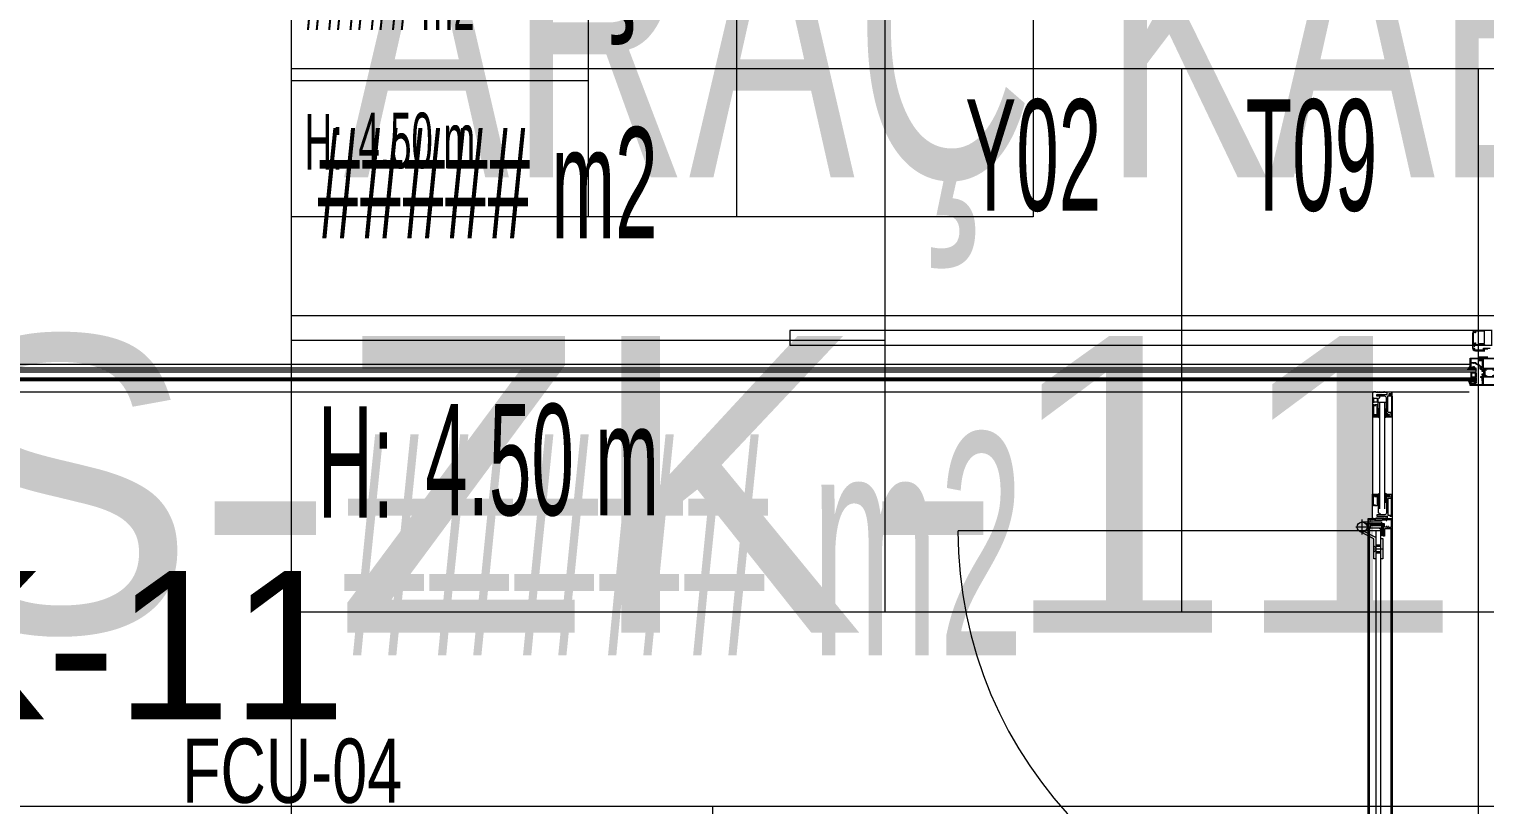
# Model space of a CAD drawing. Extents: x -9058 to 11890, y 0 to 4205.
# Drawn here: x 2019.3 to 2313.7, y 3129.9 to 3286.9 of the extents above; entities that cross this region are included whole.
import ezdxf
from ezdxf.enums import TextEntityAlignment as Align
from ezdxf.xclip import XClip

# ---------------------------------------------------------------- set-up
doc = ezdxf.new("R2010")
doc.units = 0
doc.header["$MEASUREMENT"] = 0
doc.header["$XCLIPFRAME"] = 0
doc.layers.get('0').update_dxf_attribs({"color": 9, "lineweight": 9})
for name, color, linetype, lineweight in [('40A', 9, 'Continuous', 9), ('M-TEFRIS2-015', 129, 'Continuous', 9), ('M-TEFRIS2-015 @ 10 (1)', 129, 'Continuous', 9), ('M-TEFRIS2-015 @ 10 (2)', 129, 'Continuous', 9), ('M-TEFRIS2-015 @ 20', 129, 'Continuous', 9), ('M-TEFRIS2-015 @ 5 (1)', 129, 'Continuous', 9), ('M-TEFRIS2-015 @ 5 (2)', 129, 'Continuous', 9), ('T-FC-NUMARA', 62, 'Continuous', 9)]:
    doc.layers.add(name, color=color, linetype=linetype, lineweight=lineweight)
doc.styles.add('Arial', font='arial.ttf', dxfattribs={"height": 2.5})
doc.styles.add('LUCIDASANS', font='arial.ttf', dxfattribs={"width": 0.8})
doc.styles.add('MuuM_TEXT-STANDART', font='ARIALN.TTF')
pattern_1 = [(225, (-788.83559, -4779.20824), (-0.0883883476, 0.0883883476), []), (135, (-788.83559, -4779.20824), (0.0883883476, 0.0883883476), [])]
pattern_2 = [(225, (-788.83559, -4756.47334), (-0.0883883476, 0.0883883476), []), (135, (-788.83559, -4756.47334), (0.0883883476, 0.0883883476), [])]

# ---------------------------------------------------------------- blocks, each defined once
blk = doc.blocks.new('AST55M13', base_point=(-120.6, -64.2))
at = {"linetype": 'Continuous'}
for points in [[(-120.6, -63.9), (-120.6, -24.599998), (-120.6, 14.700005, -0.414209), (-120.3, 15), (-115.899996, 15, -0.41421), (-115.6, 14.7), (-115.6, 12.699992, -0.41421), (-116.3, 12, -0.414214), (-116.6, 12.3), (-116.6, 13.1, 0.414214), (-117.1, 13.6), (-118.5, 13.6, 0.414214), (-119, 13.1), (-119, 6.399992, 0.414209), (-118.5, 5.9), (-117.099986, 5.9, 0.414205), (-116.6, 6.4), (-116.6, 7.20001, -0.414204), (-116.3, 7.5, -0.414214), (-115.6, 6.8), (-115.6, 3.7, -0.414214), (-116.1, 3.2), (-116.3, 3.2, -0.414214), (-116.6, 3.5), (-116.6, 4.2, 0.414214), (-116.9, 4.5), (-119, 4.5), (-119, -8.961104, 0.425432), (-117.96186, -9.960376), (-105.788552, -9.511013, 0.403077), (-105.5, -9.211232), (-105.5, -8, -0.414214), (-104.3, -6.8), (-103.392821, -6.8, -0.372826), (-102.403076, -7.657148, -0.456845), (-102.7, -8), (-104, -8, 0.414214), (-104.3, -8.3), (-104.3, -9.700012, 0.414202), (-104, -10), (-100.946604, -10), (-98.338437, -9.302068, -0.70008), (-97.584089, -10.379782), (-97.709916, -10.559482), (-99.43897, -12.27067, -0.607471), (-100.039661, -12.112259, 0.283637), (-100.258255, -11.885421), (-102.095283, -11.393179, 1.229391), (-102.4, -11.895399), (-102.4, -16.105016, 0.585524), (-101.943697, -16.361081), (-100.001669, -15.175658, -0.713652), (-99.56466, -15.537556), (-100.36784, -17.668029, -0.16709), (-100.492251, -17.818266), (-102.4, -18.982765), (-102.4, -30.217235), (-100.492251, -31.381734, -0.16709), (-100.36784, -31.531971), (-99.564658, -33.662449, -0.713657), (-100.001677, -34.024337), (-101.943707, -32.838913, 0.585511), (-102.4, -33.094985), (-102.4, -37.304601, 1.229391), (-102.095283, -37.806821), (-100.258255, -37.314579, 0.283637), (-100.039661, -37.087741, -0.607471), (-99.43897, -36.92933), (-97.709916, -38.640518), (-97.584089, -38.820218, -0.700084), (-98.338445, -39.89793), (-100.946604, -39.2), (-104.000005, -39.2, 0.414209), (-104.3, -39.5), (-104.3, -40.900004, 0.41421), (-104, -41.2), (-102.699997, -41.2, -0.456841), (-102.403076, -41.542851, -0.372826), (-103.39282, -42.4), (-104.3, -42.4, -0.414214), (-105.5, -41.2), (-105.5, -39.988768, 0.403083), (-105.788558, -39.688986), (-117.96186, -39.239624, 0.425432), (-119, -40.238896), (-119, -53.7), (-116.9, -53.7, 0.414214), (-116.6, -53.4), (-116.6, -52.69999, -0.414204), (-116.3, -52.4), (-116.09999, -52.4, -0.414208), (-115.6, -52.9), (-115.6, -56.000007, -0.414213), (-116.300007, -56.7, -0.414207), (-116.6, -56.4), (-116.6, -55.599986, 0.414205), (-117.1, -55.1), (-118.500008, -55.1, 0.414209), (-119, -55.6), (-119, -62.3, 0.414214), (-118.5, -62.8), (-117.1, -62.8, 0.414214), (-116.6, -62.3), (-116.6, -61.499993, -0.414207), (-116.3, -61.2, -0.414214), (-115.6, -61.9), (-115.6, -63.900008, -0.414206), (-115.9, -64.2), (-120.300006, -64.2, -0.414208), (-120.6, -63.9)], [(-99.249717, -12.903653), (-90.785616, -12.903653, 0.131652), (-90.285616, -12.769679), (-88.422218, -11.693846, -0.131652), (-88.272218, -11.653653), (-88.017666, -11.653653, -0.414214), (-87.717666, -11.953653), (-87.717666, -15.553653, -0.414214), (-88.017666, -15.853653), (-88.272218, -15.853653, -0.131646), (-88.422211, -15.813465), (-90.285616, -14.737628, 0.131652), (-90.785616, -14.603653), (-99.249717, -14.603653, 0.131652), (-99.749717, -14.737628), (-101.613115, -15.813461, -0.131646), (-101.763107, -15.853653), (-102.017666, -15.853653, -0.414205), (-102.317666, -15.553662), (-102.317666, -11.953653, -0.414205), (-102.017675, -11.653653), (-101.763115, -11.653653, -0.131652), (-101.613115, -11.693846), (-99.749717, -12.769679, 0.131652), (-99.249717, -12.903653)], [(-85.3, -10), (-81.1, -10), (-76.9, -10), (-76.6, -10.3), (-76.3, -10), (-67.9, -10, 0.414205), (-67.6, -9.700009), (-67.6, -8.491608, -0.365977), (-67.35, -8.195804, 0.365977), (-67.1, -7.9), (-67.1, -6.8, 0.414195), (-67.399981, -6.5), (-68.3, -6.5, 0.36597), (-68.595803, -6.749993, -0.366034), (-68.89166, -7), (-69.3, -7, -0.414202), (-69.6, -6.700012), (-69.6, -6.5, -0.414214), (-68.1, -5), (-65.9, -5, -0.414207), (-65.6, -5.299994), (-65.6, -43.9, -0.414201), (-65.899987, -44.2), (-68.1, -44.2, -0.414214), (-69.6, -42.7), (-69.6, -42.5, -0.414207), (-69.300007, -42.2), (-68.891668, -42.2, -0.366034), (-68.595804, -42.45, 0.365977), (-68.3, -42.7), (-67.4, -42.7, 0.414206), (-67.1, -42.400008), (-67.1, -41.3, 0.365977), (-67.35, -41.004196, -0.365977), (-67.6, -40.708392), (-67.6, -39.5, 0.4142), (-67.899986, -39.2), (-76.3, -39.2), (-76.6, -38.9), (-76.9, -39.2), (-85.3, -39.2, 0.4142), (-85.6, -39.499986), (-85.6, -40.708392, -0.365977), (-85.85, -41.004196, 0.365977), (-86.1, -41.3), (-86.1, -42.4, 0.414199), (-85.800015, -42.7), (-84.9, -42.7, 0.365977), (-84.604196, -42.45, -0.366034), (-84.308332, -42.2), (-83.9, -42.2, -0.414214), (-83.6, -42.5), (-83.6, -42.7, -0.414214), (-85.1, -44.2), (-86.8, -44.2, -0.414214), (-87.6, -43.4), (-87.6, -42.7, 0.414205), (-87.899991, -42.4), (-88.10718, -42.4, -0.372825), (-89.096923, -41.542857, -0.45685), (-88.8, -41.2), (-87.9, -41.2, 0.414198), (-87.6, -40.900016), (-87.6, -39.5, 0.414214), (-87.9, -39.2), (-89.053396, -39.2), (-91.661555, -39.89793, -0.700084), (-92.415911, -38.820218), (-92.290084, -38.640518), (-90.56103, -36.92933, -0.607471), (-89.960339, -37.087741, 0.283637), (-89.741745, -37.314579), (-87.904717, -37.806821, 1.229391), (-87.6, -37.304601), (-87.6, -33.094984, 0.585516), (-88.056297, -32.838916), (-89.998323, -34.024337, -0.713656), (-90.435343, -33.66245), (-89.63216, -31.531971, -0.241095), (-89.507749, -31.381734), (-87.6, -30.217235), (-87.6, -18.982765), (-89.507749, -17.818266, -0.167084), (-89.632158, -17.668036), (-90.43534, -15.537556, -0.713656), (-89.998329, -15.17566), (-88.056303, -16.361081, 0.585518), (-87.6, -16.105021), (-87.6, -11.895399, 1.229391), (-87.904717, -11.393179), (-89.741745, -11.885421, 0.283637), (-89.960339, -12.112259, -0.607471), (-90.56103, -12.27067), (-92.290084, -10.559482), (-92.415911, -10.379782, -0.700084), (-91.661555, -9.30207), (-89.053396, -10), (-87.9, -10, 0.414206), (-87.6, -9.700008), (-87.6, -8.3, 0.414206), (-87.899992, -8), (-88.8, -8, -0.456844), (-89.096924, -7.657149, -0.372825), (-88.107186, -6.8), (-87.9, -6.8, 0.414214), (-87.6, -6.5), (-87.6, -5.800024, -0.414222), (-86.8, -5), (-85.1, -5, -0.414214), (-83.6, -6.5), (-83.6, -6.7, -0.414201), (-83.899987, -7), (-84.308332, -7, -0.366034), (-84.604196, -6.75, 0.365977), (-84.9, -6.5), (-85.8, -6.5, 0.414199), (-86.1, -6.799985), (-86.1, -7.9, 0.365977), (-85.85, -8.195804, -0.365977), (-85.6, -8.491608), (-85.6, -9.7, 0.414214), (-85.3, -10)], [(-99.249717, -36.296347), (-90.785616, -36.296347, -0.131652), (-90.285616, -36.430321), (-88.422218, -37.506154, 0.131643), (-88.272229, -37.546347), (-88.017666, -37.546347, 0.414214), (-87.717666, -37.246347), (-87.717666, -33.646347, 0.414214), (-88.017666, -33.346347), (-88.272218, -33.346347, 0.131652), (-88.422218, -33.386539), (-90.285616, -34.462372, -0.131652), (-90.785616, -34.596347), (-99.249717, -34.596347, -0.131652), (-99.749717, -34.462372), (-101.613115, -33.386539, 0.131652), (-101.763115, -33.346347), (-102.017666, -33.346347, 0.414205), (-102.317666, -33.646338), (-102.317666, -37.246347, 0.414205), (-102.017675, -37.546347), (-101.763115, -37.546347, 0.131649), (-101.613118, -37.506156), (-99.749717, -36.430321, -0.131652), (-99.249717, -36.296347)]]:
    blk.add_lwpolyline(points, format="xyb", close=True, dxfattribs=at)
for points in [[(-119, -24.6), (-119, -37.6), (-104.1, -37.6), (-104.1, -11.6), (-119, -11.6), (-119, -24.6)], [(-76.55, -11.6), (-85.9, -11.6), (-85.9, -37.6), (-67.2, -37.6), (-67.2, -11.6), (-76.55, -11.6)]]:
    blk.add_lwpolyline(points, close=True, dxfattribs=at)
blk = doc.blocks.new('AS25G13', base_point=(534.475891, 569.218076))
at = {"linetype": 'Continuous'}
blk.add_lwpolyline([(554.475892, 593.818076), (554.475892, 574.618076, -0.414213), (554.175891, 574.318077), (553.575892, 574.318076, -0.414213), (553.275891, 574.618077), (553.275892, 574.818076), (550.275892, 574.818076), (550.275892, 572.118076), (550.625892, 571.916004, -0.414213), (550.735699, 571.506195), (549.749855, 569.798664, -0.767327), (549.075893, 569.979252), (549.075892, 575.018076, -0.414213), (550.075891, 576.018077), (552.775892, 576.018076, 0.414213), (553.275892, 576.518077), (553.275892, 592.418076, 0.414213), (552.775892, 592.918077), (546.871944, 592.918076, 0.414213), (545.871944, 591.918078), (545.871944, 584.702506, -0.236642), (544.585327, 582.137556, 0.18958), (541.498237, 577.158525, -0.197358), (540.185462, 575.110574), (538.643454, 574.030849, 0.244575), (537.875891, 572.556375), (537.875892, 569.763782, -0.767327), (536.857591, 569.490929), (535.716084, 571.468076, -0.577351), (535.975892, 571.918076), (536.675892, 571.918076), (536.675892, 572.556375, -0.244575), (537.955162, 575.013831), (539.49717, 576.093557, 0.197358), (540.317654, 577.373526, -0.18958), (543.867808, 583.099413, 0.236642), (544.671943, 584.702506), (544.671944, 585.818076, 0.414213), (544.371944, 586.118076), (543.971944, 586.118076, -0.414213), (543.671943, 586.418077), (543.671944, 586.818076, -0.414213), (543.971944, 587.118076), (544.171944, 587.118076, 0.414213), (544.671944, 587.618077), (544.671944, 591.918076, 0.414213), (543.671945, 592.918077), (536.175892, 592.918076, 0.41421), (535.675892, 592.418082), (535.675892, 591.901674, 0.127549), (535.764127, 591.561462, -0.098841), (537.104101, 587.384163, 0.366972), (537.386354, 587.117731, -0.399303), (537.671943, 586.818828), (537.671944, 586.418076, -0.414213), (537.371943, 586.118077), (536.46398, 586.118076, -0.400156), (535.964546, 586.594267, 0.114883), (534.725891, 590.959305, -0.126996), (534.475891, 591.927552), (534.475892, 593.818076, -0.414213), (534.775892, 594.118076), (554.175892, 594.118076, -0.414213), (554.475892, 593.818076)], format="xyb", close=True, dxfattribs=at)
blk = doc.blocks.new('AS01_16_02', base_point=(27.384856, 2.668764))
at = {"color": 0, "linetype": 'Continuous'}
for points in [[(21.277248, -1.392543, -0.892559), (21.744295, -0.515583), (24.521509, -1.857477, 0.502534), (24.860099, -2.298316, 0.502534), (25.184856, -1.847189), (25.184856, 1.7, 0.155072), (24.261958, 3.275501), (20.430427, 5.552607, -0.865076), (21.019614, 6.583639), (28.412964, 3.675712, -0.696768), (28.399147, 3.019187), (27.721583, 2.785098, 0.319818), (27.384856, 2.312508), (27.384856, 0.05, 0.414214), (27.684856, -0.25), (28.08642, -0.25, 0.396012), (28.385833, 0.03125, -0.682513), (29.272546, 0.315748), (30.127622, -0.734156, -0.172553), (30.284856, -1.176202), (30.284856, -3.723798, -0.172553), (30.127622, -4.165844), (29.272546, -5.215748, -0.682513), (28.385833, -4.93125, 0.396012), (28.08642, -4.65), (27.684856, -4.65, 0.414214), (27.384856, -4.95), (27.384856, -10.2, -0.414214), (27.084856, -10.5), (25.297074, -10.5, -0.18412), (24.964264, -10.373145), (21.227908, -7.040675, -0.881574), (21.79023, -6.223317), (24.51762, -8.055238, 1.121155), (25.184856, -8.202566), (25.184856, -4.921445, 0.698065), (24.633969, -4.152563), (21.277248, -1.392543)], [(27.72879, -3.456066, 0.198912), (27.834856, -3.5), (28.734856, -3.5, 0.414214), (28.884856, -3.35), (28.884856, -1.55, 0.414214), (28.734856, -1.4), (27.834856, -1.4, 0.414214), (27.684856, -1.55), (27.684856, -3.35, 0.198912), (27.72879, -3.456066)]]:
    blk.add_lwpolyline(points, format="xyb", close=True, dxfattribs=at)
blk = doc.blocks.new('0a_roomno2')
blk.add_lwpolyline([(30, -16), (0, -16), (0, 0), (30, 0)], close=True)
for points in [[(0, 0), (30, 0)], [(0, -5), (30, -5)], [(12, -5), (12, -16)], [(18, -5), (18, -16)], [(24, -5), (24, -16)], [(12, -10.5), (0, -10.5)]]:
    blk.add_lwpolyline(points)
at = {"layer": '40A'}
blk.add_lwpolyline([(0, 0), (30, 0)], dxfattribs=at)
at = {"style": 'MuuM_TEXT-STANDART', "width": 0.6}
blk.add_text('H:', height=2.25, dxfattribs=at).set_placement((0.525, -12.962), align=Align.MIDDLE_LEFT)
at = {"style": 'Arial'}
blk.add_attdef('ODANO', (0, 1.505), '', height=3, dxfattribs=at)
blk.add_attdef('MEKANADI', text='', height=3, dxfattribs=at).set_placement((0.525, -4.75), align=Align.BOTTOM_LEFT)
at = {"style": 'MuuM_TEXT-STANDART', "width": 0.6}
for tag, p in [('YER01', (15, -7)), ('TAVAN01', (20.625, -7)), ('DUVAR01', (26.25, -7)), ('YER02', (15, -10.375)), ('TAVAN02', (20.625, -10.375)), ('DUVAR02', (26.25, -10.375)), ('YER03', (15, -13.75)), ('TAVAN03', (20.625, -13.75)), ('DUVAR03', (26.25, -13.75))]:
    blk.add_attdef(tag, text='', height=2.25, dxfattribs=at).set_placement(p, align=Align.MIDDLE_CENTER)
at = {"style": 'MuuM_TEXT-STANDART'}
blk.add_attdef('M2', text='', height=2.25, dxfattribs=at).set_placement((1.323, -7.805), align=Align.MIDDLE_LEFT)
at = {"style": 'MuuM_TEXT-STANDART', "width": 0.6}
blk.add_attdef('TEMIZTAVANYUKSEKLIGI', text='', height=2.25, dxfattribs=at).set_placement((2.7, -13.162), align=Align.MIDDLE_LEFT)
blk = doc.blocks.new('*U649')
at = {"layer": 'M-TEFRIS2-015 @ 10 (1)'}
ref = blk.add_blockref('0a_roomno2', (2072.35, 3328.89), dxfattribs=dict(at, xscale=10, yscale=10, zscale=10))
ref.add_attrib('MEKANADI', 'ARAÇ KABUL', dxfattribs={"layer": '0', "height": 30, "style": 'Arial', "width": 0.6}).set_placement((2077.6, 3283.89), align=Align.BOTTOM_LEFT)
ref.add_attrib('M2', '##### m2', dxfattribs={"layer": '0', "height": 22.5, "style": 'MuuM_TEXT-STANDART', "width": 0.6}).set_placement((2077.6, 3255.76), align=Align.MIDDLE_LEFT)
ref.add_attrib('TEMIZTAVANYUKSEKLIGI', '4.50 m', dxfattribs={"layer": '0', "height": 22.5, "style": 'MuuM_TEXT-STANDART', "width": 0.6}).set_placement((2099.35, 3199.77), align=Align.MIDDLE_LEFT)
ref.add_attrib('YER01', 'Y02', dxfattribs={"layer": '0', "height": 22.5, "style": 'MuuM_TEXT-STANDART', "width": 0.6}).set_placement((2222.35, 3261.39), align=Align.MIDDLE_CENTER)
ref.add_attrib('TAVAN01', 'T09', dxfattribs={"layer": '0', "height": 22.5, "style": 'MuuM_TEXT-STANDART', "width": 0.6}).set_placement((2278.6, 3261.39), align=Align.MIDDLE_CENTER)
at = {"layer": 'M-TEFRIS2-015 @ 10 (2)'}
ref = blk.add_blockref('0a_roomno2', (2072.35, 3328.89), dxfattribs=dict(at, xscale=10, yscale=10, zscale=10))
ref.add_attrib('MEKANADI', 'ARAÇ KABUL', dxfattribs={"layer": '0', "height": 30, "style": 'Arial', "width": 0.6}).set_placement((2077.6, 3283.89), align=Align.BOTTOM_LEFT)
ref.add_attrib('M2', '##### m2', dxfattribs={"layer": '0', "height": 22.5, "style": 'MuuM_TEXT-STANDART', "width": 0.6}).set_placement((2077.6, 3255.76), align=Align.MIDDLE_LEFT)
ref.add_attrib('TEMIZTAVANYUKSEKLIGI', '4.50 m', dxfattribs={"layer": '0', "height": 22.5, "style": 'MuuM_TEXT-STANDART', "width": 0.6}).set_placement((2099.35, 3199.77), align=Align.MIDDLE_LEFT)
ref.add_attrib('YER01', 'Y02', dxfattribs={"layer": '0', "height": 22.5, "style": 'MuuM_TEXT-STANDART', "width": 0.6}).set_placement((2222.35, 3261.39), align=Align.MIDDLE_CENTER)
ref.add_attrib('TAVAN01', 'T09', dxfattribs={"layer": '0', "height": 22.5, "style": 'MuuM_TEXT-STANDART', "width": 0.6}).set_placement((2278.6, 3261.39), align=Align.MIDDLE_CENTER)
at = {"layer": 'M-TEFRIS2-015 @ 20'}
ref = blk.add_blockref('0a_roomno2', (2072.35, 3328.89), dxfattribs=dict(at, xscale=20, yscale=20, zscale=20))
ref.add_attrib('MEKANADI', 'ARAÇ KABUL', dxfattribs={"layer": '0', "height": 60, "style": 'Arial', "width": 0.6}).set_placement((2082.85, 3238.89), align=Align.BOTTOM_LEFT)
ref.add_attrib('M2', '##### m2', dxfattribs={"layer": '0', "height": 45, "style": 'MuuM_TEXT-STANDART', "width": 0.6}).set_placement((2082.85, 3182.64), align=Align.MIDDLE_LEFT)
at = {"layer": 'M-TEFRIS2-015 @ 5 (1)'}
ref = blk.add_blockref('0a_roomno2', (2072.35, 3328.89), dxfattribs=dict(at, xscale=5, yscale=5, zscale=5))
ref.add_attrib('ODANO', ' PRS-ZK-09', (2072.35, 3337.66), dxfattribs={"layer": '0', "height": 15, "style": 'Arial'})
ref.add_attrib('MEKANADI', 'ARAÇ KABUL', dxfattribs={"layer": '0', "height": 15, "style": 'Arial', "width": 0.6}).set_placement((2074.97, 3306.39), align=Align.BOTTOM_LEFT)
ref.add_attrib('M2', '##### m2', dxfattribs={"layer": '0', "height": 11.25, "style": 'MuuM_TEXT-STANDART', "width": 0.6}).set_placement((2074.97, 3292.33), align=Align.MIDDLE_LEFT)
ref.add_attrib('TEMIZTAVANYUKSEKLIGI', '4.50 m', dxfattribs={"layer": '0', "height": 11.25, "style": 'MuuM_TEXT-STANDART', "width": 0.6}).set_placement((2085.85, 3264.33), align=Align.MIDDLE_LEFT)
ref.add_attrib('YER01', 'Y02', dxfattribs={"layer": '0', "height": 11.25, "style": 'MuuM_TEXT-STANDART', "width": 0.6}).set_placement((2147.35, 3295.14), align=Align.MIDDLE_CENTER)
ref.add_attrib('TAVAN01', 'T09', dxfattribs={"layer": '0', "height": 11.25, "style": 'MuuM_TEXT-STANDART', "width": 0.6}).set_placement((2175.47, 3295.14), align=Align.MIDDLE_CENTER)
ref.add_attrib('DUVAR01', 'D01', dxfattribs={"layer": '0', "height": 11.25, "style": 'MuuM_TEXT-STANDART', "width": 0.6}).set_placement((2203.6, 3295.14), align=Align.MIDDLE_CENTER)
at = {"layer": 'M-TEFRIS2-015 @ 5 (2)'}
ref = blk.add_blockref('0a_roomno2', (2072.35, 3328.89), dxfattribs=dict(at, xscale=5, yscale=5, zscale=5))
ref.add_attrib('ODANO', ' PRS-ZK-09', (2072.35, 3337.66), dxfattribs={"layer": '0', "height": 15, "style": 'Arial'})
ref.add_attrib('MEKANADI', 'ARAÇ KABUL', dxfattribs={"layer": '0', "height": 15, "style": 'Arial', "width": 0.6}).set_placement((2074.97, 3306.39), align=Align.BOTTOM_LEFT)
ref.add_attrib('M2', '##### m2', dxfattribs={"layer": '0', "height": 11.25, "style": 'MuuM_TEXT-STANDART', "width": 0.6}).set_placement((2074.97, 3292.33), align=Align.MIDDLE_LEFT)
ref.add_attrib('TEMIZTAVANYUKSEKLIGI', '4.50 m', dxfattribs={"layer": '0', "height": 11.25, "style": 'MuuM_TEXT-STANDART', "width": 0.6}).set_placement((2085.85, 3264.33), align=Align.MIDDLE_LEFT)
ref.add_attrib('YER01', 'Y02', dxfattribs={"layer": '0', "height": 11.25, "style": 'MuuM_TEXT-STANDART', "width": 0.6}).set_placement((2147.35, 3295.14), align=Align.MIDDLE_CENTER)
ref.add_attrib('TAVAN01', 'T09', dxfattribs={"layer": '0', "height": 11.25, "style": 'MuuM_TEXT-STANDART', "width": 0.6}).set_placement((2175.47, 3295.14), align=Align.MIDDLE_CENTER)
ref.add_attrib('DUVAR01', 'D01', dxfattribs={"layer": '0', "height": 11.25, "style": 'MuuM_TEXT-STANDART', "width": 0.6}).set_placement((2203.6, 3295.14), align=Align.MIDDLE_CENTER)
blk = doc.blocks.new('*U683')
at = {"layer": 'M-TEFRIS2-015 @ 10 (1)'}
ref = blk.add_blockref('0a_roomno2', (1857.47, 3129.66), dxfattribs=dict(at, xscale=10, yscale=10, zscale=10))
ref.add_attrib('ODANO', ' PRS-ZK-11', (1857.47, 3147.21), dxfattribs={"layer": '0', "height": 30, "style": 'Arial'})
at = {"layer": 'M-TEFRIS2-015 @ 10 (2)'}
ref = blk.add_blockref('0a_roomno2', (1857.47, 3129.66), dxfattribs=dict(at, xscale=10, yscale=10, zscale=10))
ref.add_attrib('ODANO', ' PRS-ZK-11', (1857.47, 3147.21), dxfattribs={"layer": '0', "height": 30, "style": 'Arial'})
at = {"layer": 'M-TEFRIS2-015 @ 20'}
ref = blk.add_blockref('0a_roomno2', (1857.47, 3129.66), dxfattribs=dict(at, xscale=20, yscale=20, zscale=20))
ref.add_attrib('ODANO', ' PRS-ZK-11', (1857.47, 3164.76), dxfattribs={"layer": '0', "height": 60, "style": 'Arial'})

msp = doc.modelspace()

# ---------------------------------------------------------------- hatches: boundary and pattern name
at = {"layer": 'M-TEFRIS2-015'}
h = msp.add_hatch(dxfattribs=at)
h.set_pattern_fill('NET', color=256, angle=315, style=0)
h.set_pattern_definition([(225, (-813.61518, -4784.97132), (-0.0883883476, 0.0883883476), []), (135, (-813.61518, -4784.97132), (0.0883883476, 0.0883883476), [])])
h.paths.add_polyline_path([(2291.86, 3213.49), (2292.93, 3213.49), (2292.93, 3213.31), (2291.86, 3213.31)])
h = msp.add_hatch(dxfattribs=at)
h.set_pattern_fill('NET', color=256, angle=315, style=0)
h.set_pattern_definition([(225, (-792.56278, -4787.42736), (-0.0883883476, 0.0883883476), []), (135, (-792.56278, -4787.42736), (0.0883883476, 0.0883883476), [])])
h.paths.add_polyline_path([(2292.12, 3210.04), (2292.43, 3210.04), (2292.43, 3209), (2292.12, 3209)])
h = msp.add_hatch(dxfattribs=at)
h.set_pattern_fill('NET', color=256, angle=315, style=0)
h.set_pattern_definition([(225, (-792.56278, -4780.91822), (-0.0883883476, 0.0883883476), []), (135, (-792.56278, -4780.91822), (0.0883883476, 0.0883883476), [])])
h.paths.add_polyline_path([(2293.47, 3210.04), (2293.76, 3210.04), (2293.76, 3209), (2293.47, 3209)])
h = msp.add_hatch(dxfattribs=at)
h.set_pattern_fill('NET', color=256, angle=315, style=0)
h.set_pattern_definition(pattern_1)
h.paths.add_polyline_path([(2292.07, 3208.87), (2292.07, 3208.81), (2291.96, 3208.78), (2291.91, 3208.78), (2291.91, 3208.8), (2291.79, 3208.8), (2291.79, 3208.51), (2291.91, 3208.51), (2291.91, 3208.54), (2292.07, 3208.5), (2292.06, 3208.41), (2292.43, 3208.24), (2292.43, 3208.35), (2292.39, 3208.35), (2292.2, 3208.51, 0.2599), (2292.43, 3208.59), (2292.43, 3208.84, 0.382682)])
h.paths.add_polyline_path([(2292.19, 3208.63), (2292.19, 3208.82, -2.16717)], flags=16)
h = msp.add_hatch(dxfattribs=at)
h.set_pattern_fill('NET', color=256, angle=315, style=0)
h.set_pattern_definition(pattern_1)
h.paths.add_polyline_path([(2293.83, 3208.87), (2293.83, 3208.81), (2293.94, 3208.78), (2293.99, 3208.78), (2293.99, 3208.8), (2294.11, 3208.8), (2294.11, 3208.51), (2293.99, 3208.51), (2293.99, 3208.54), (2293.83, 3208.5), (2293.84, 3208.41), (2293.47, 3208.24), (2293.47, 3208.35), (2293.51, 3208.35), (2293.71, 3208.51, -0.2599), (2293.47, 3208.59), (2293.47, 3208.84, -0.382682)])
h.paths.add_polyline_path([(2293.71, 3208.63), (2293.71, 3208.82, 2.16717)], flags=16)
h = msp.add_hatch(dxfattribs=at)
h.set_pattern_fill('NET', color=256, angle=315, style=0)
h.set_pattern_definition(pattern_2)
h.paths.add_polyline_path([(2292.07, 3192.34), (2292.07, 3192.4), (2291.96, 3192.43), (2291.91, 3192.43), (2291.91, 3192.41), (2291.79, 3192.41), (2291.79, 3192.7), (2291.91, 3192.7), (2291.91, 3192.66), (2292.07, 3192.71), (2292.06, 3192.79), (2292.43, 3192.97), (2292.43, 3192.86), (2292.39, 3192.86), (2292.2, 3192.7, -0.2599), (2292.43, 3192.62), (2292.43, 3192.37, -0.382682)])
h.paths.add_polyline_path([(2292.19, 3192.58), (2292.19, 3192.39, 2.16717)], flags=16)
h = msp.add_hatch(dxfattribs=at)
h.set_pattern_fill('NET', color=256, angle=315, style=0)
h.set_pattern_definition([(225, (-792.56278, -4764.69246), (-0.0883883476, 0.0883883476), []), (135, (-792.56278, -4764.69246), (0.0883883476, 0.0883883476), [])])
h.paths.add_polyline_path([(2292.12, 3191.17), (2292.43, 3191.17), (2292.43, 3192.21), (2292.12, 3192.21)])
h = msp.add_hatch(dxfattribs=at)
h.set_pattern_fill('NET', color=256, angle=315, style=0)
h.set_pattern_definition(pattern_2)
h.paths.add_polyline_path([(2293.83, 3192.34), (2293.83, 3192.4), (2293.94, 3192.43), (2293.99, 3192.43), (2293.99, 3192.41), (2294.11, 3192.41), (2294.11, 3192.7), (2293.99, 3192.7), (2293.99, 3192.66), (2293.83, 3192.71), (2293.84, 3192.79), (2293.47, 3192.97), (2293.47, 3192.86), (2293.51, 3192.86), (2293.71, 3192.7, 0.2599), (2293.47, 3192.62), (2293.47, 3192.37, 0.382682)])
h.paths.add_polyline_path([(2293.71, 3192.58), (2293.71, 3192.39, -2.16717)], flags=16)
h = msp.add_hatch(dxfattribs=at)
h.set_pattern_fill('NET', color=256, angle=315, style=0)
h.set_pattern_definition([(225, (-792.56278, -4758.18332), (-0.0883883476, 0.0883883476), []), (135, (-792.56278, -4758.18332), (0.0883883476, 0.0883883476), [])])
h.paths.add_polyline_path([(2293.47, 3191.17), (2293.76, 3191.17), (2293.76, 3192.21), (2293.47, 3192.21)])
h = msp.add_hatch(dxfattribs=at)
h.set_pattern_fill('NET', color=256, angle=135, style=0)
h.set_pattern_definition([(135, (1731.6504, -565.87415), (0.0883883476, 0.0883883476), []), (45, (1731.6504, -565.87415), (0.0883883476, -0.0883883476), [])])
h.paths.add_polyline_path([(2292.56, 3185.74), (2292.48, 3185.74), (2292.46, 3185.76), (2292.43, 3185.78), (2292.41, 3185.81), (2292.4, 3185.85), (2292.4, 3185.86), (2292.8, 3185.86), (2292.8, 3185.89), (2292.94, 3185.89), (2292.99, 3185.95), (2292.99, 3186.16), (2292.8, 3186.01), (2292.8, 3186.1), (2293, 3186.3), (2293, 3186.39), (2292.82, 3186.21), (2292.8, 3186.21), (2292.8, 3186.31), (2292.92, 3186.49), (2292.95, 3186.51), (2292.98, 3186.53), (2293.01, 3186.54), (2293.07, 3186.57), (2292.81, 3186.57), (2292.8, 3186.51), (2292.8, 3186.6), (2293.04, 3186.6), (2293.09, 3186.6), (2293.12, 3186.59), (2293.14, 3186.57), (2293.14, 3184.36), (2293.09, 3184.36), (2292.85, 3184.45), (2292.81, 3184.45), (2292.75, 3184.41), (2292.7, 3184.41), (2292.66, 3184.44), (2292.66, 3185.1), (2292.7, 3185.09), (2292.7, 3184.92, 1), (2292.75, 3184.92)])
h.paths.add_polyline_path([(2292.68, 3185.78), (2292.71, 3185.77), (2292.73, 3185.75), (2292.75, 3185.72), (2292.75, 3185.68), (2292.78, 3184.88), (2292.79, 3184.9), (2292.79, 3185.28), (2292.81, 3185.29), (2292.83, 3185.31), (2292.84, 3185.32), (2292.84, 3185.35), (2292.84, 3185.37), (2292.83, 3185.39), (2292.81, 3185.4), (2292.81, 3185.75), (2292.61, 3185.84), (2292.57, 3185.84), (2292.57, 3185.78)], flags=16)
h.paths.add_polyline_path([(2292.84, 3185.42), (2293, 3185.32), (2293, 3185.75), (2292.84, 3185.75)], flags=16)
h.paths.add_polyline_path([(2292.83, 3185.28), (2292.83, 3184.94), (2292.83, 3184.89), (2292.85, 3184.55, -0.166992), (2293.05, 3184.49), (2293.05, 3185.11), (2292.87, 3185.28)], flags=16)
h.paths.add_polyline_path([(2292.72, 3184.81), (2292.7, 3184.81), (2292.7, 3184.5, -0.10606), (2292.83, 3184.54), (2292.77, 3184.82)], flags=16)

# ---------------------------------------------------------------- linework, layer by layer
for p, q in [((2310.16, 3217.92), (2310.7, 3218.41)), ((2310.49, 3217.99), (2310.34, 3218.13)), ((2310.67, 3218.02), (2310.43, 3218.24)), ((2310.44, 3217.99), (2310.78, 3218.29)), ((2310.86, 3218.04), (2310.5, 3218.37)), ((2310.53, 3218.45), (2310.64, 3218.55)), ((2310.7, 3218.38), (2310.55, 3218.51)), ((2310.67, 3218.55), (2310.63, 3218.55)), ((2310.7, 3218.32), (2310.7, 3218.52)), ((2310.7, 3218.03), (2310.99, 3218.29)), ((2310.99, 3218.29), (2310.73, 3218.29)), ((2311.06, 3218.05), (2310.8, 3218.29)), ((2310.94, 3218.05), (2311.25, 3218.33)), ((2311.28, 3218.05), (2311.01, 3218.29)), ((2311.06, 3218.31), (2311.04, 3218.3)), ((2311.04, 3218.3), (2311.04, 3218.3)), ((2311.15, 3218.05), (2311.42, 3218.3)), ((2311.51, 3218.03), (2311.18, 3218.33)), ((2311.36, 3218.04), (2311.58, 3218.25)), ((2311.76, 3217.99), (2311.43, 3218.3)), ((2311.55, 3218.03), (2311.72, 3218.18)), ((2311.73, 3218), (2311.84, 3218.1)), ((2310.15, 3217.92), (2310.1, 3217.96)), ((2310.32, 3217.96), (2310.23, 3218.04)), ((2310.9, 3216.32), (2310.9, 3217.46)), ((2310.9, 3217.46), (2311.75, 3217.46)), ((2311.75, 3216.32), (2310.9, 3216.32)), ((2311.05, 3216.47), (2311.05, 3217.31)), ((2311.05, 3217.31), (2311.65, 3217.31)), ((2311.65, 3216.47), (2311.05, 3216.47)), ((2311.65, 3217.31), (2311.75, 3217.21)), ((2311.75, 3216.57), (2311.65, 3216.47)), ((2311.75, 3217.46), (2311.9, 3217.31)), ((2311.75, 3217.21), (2311.75, 3216.57)), ((2311.9, 3216.47), (2311.75, 3216.32)), ((2311.88, 3217.94), (2311.95, 3218)), ((2311.9, 3217.31), (2311.9, 3216.47)), ((2311.94, 3217.89), (2311.95, 3217.89)), ((2294.95, 3212.61), (2294.95, 3083.67)), ((2292.45, 3189.8), (2292.45, 3211.41)), ((2293.45, 3189.8), (2293.45, 3211.41)), ((2290.95, 3208.42), (2290.95, 3192.79)), ((2294.95, 3208.42), (2294.95, 3192.79)), ((2290.07, 3099.88), (2290.07, 3185.78)), ((2290.38, 3099.88), (2290.38, 3185.78)), ((2294.73, 3099.88), (2294.73, 3185.78)), ((2294.95, 3099.88), (2294.95, 3185.78))]:
    msp.add_line(p, q, dxfattribs=at)
for points in [[(2315.07, 3222.89), (2315.07, 3225.89), (2173.11, 3225.89), (2173.11, 3222.89)], [(1793.46, 3218.29), (1793.46, 3217.49), (2311.89, 3217.49), (2311.89, 3218.29)], [(1793.46, 3216.29), (2311.9, 3216.29), (2311.9, 3215.69), (1793.46, 3215.69)], [(2293.93, 3213.31), (2293.4, 3213.31), (2293.4, 3213.49), (2293.27, 3213.49), (2293.27, 3213.31), (2291.62, 3213.31), (2291.62, 3213.49), (2291.19, 3213.49), (2291.19, 3213.37), (2290.95, 3213.37), (2290.95, 3208.41), (2292.07, 3208.41), (2292.07, 3208.51), (2291.89, 3208.55), (2291.89, 3208.5), (2291.52, 3208.5), (2291.52, 3208.78), (2292.07, 3208.78), (2292.07, 3208.93), (2292.12, 3208.97), (2292.12, 3212.22), (2292.41, 3212.29), (2292.41, 3212.59), (2291.81, 3212.59), (2291.81, 3212.91), (2293.93, 3212.91)], [(2291.97, 3211.46), (2291.97, 3212.14), (2291.27, 3212.14), (2291.23, 3212.21), (2291.15, 3212.21), (2291.15, 3211.41), (2291.29, 3211.41), (2291.34, 3211.46)], [(2293.93, 3187.9), (2293.4, 3187.9), (2293.4, 3187.72), (2293.27, 3187.72), (2293.27, 3187.9), (2291.62, 3187.9), (2291.62, 3187.72), (2291.19, 3187.72), (2291.19, 3187.84), (2290.95, 3187.84), (2290.95, 3192.8), (2292.07, 3192.8), (2292.07, 3192.7), (2291.89, 3192.66), (2291.89, 3192.71), (2291.52, 3192.71), (2291.52, 3192.43), (2292.07, 3192.43), (2292.07, 3192.28), (2292.12, 3192.24), (2292.12, 3188.99), (2292.41, 3188.92), (2292.41, 3188.62), (2291.81, 3188.62), (2291.81, 3188.3), (2293.93, 3188.3)], [(2292.57, 3185.84), (2292.57, 3185.78), (2292.68, 3185.78), (2292.71, 3185.77), (2292.73, 3185.75), (2292.75, 3185.72), (2292.75, 3185.68), (2292.78, 3184.88), (2292.79, 3184.9), (2292.79, 3185.28), (2292.81, 3185.29), (2292.83, 3185.31), (2292.84, 3185.32), (2292.84, 3185.35), (2292.84, 3185.37), (2292.83, 3185.39), (2292.81, 3185.4), (2292.81, 3185.75), (2292.61, 3185.84)], [(2293, 3185.75), (2292.84, 3185.75), (2292.84, 3185.42), (2293, 3185.32), (2293, 3185.32)]]:
    msp.add_lwpolyline(points, close=True, dxfattribs=at)
for points in [[(2315.17, 3225.89), (2311.77, 3225.89, 0.414214), (2311.17, 3225.29), (2311.17, 3224.44), (2311.22, 3224.39), (2311.17, 3224.34), (2311.17, 3223.34), (2311.22, 3223.29), (2311.17, 3223.24), (2311.17, 3222.39, 0.414214), (2311.77, 3221.79), (2313.69, 3221.79, 1)], [(2313.69, 3221.94), (2311.77, 3221.94, -0.085164), (2311.62, 3221.97), (2311.62, 3222.19, 1), (2311.52, 3222.19), (2311.52, 3222.07, -0.63755), (2311.48, 3222.05, -0.221337), (2311.32, 3222.39), (2311.32, 3222.79, -1), (2311.52, 3222.79), (2311.52, 3222.74, 1), (2311.62, 3222.74), (2311.62, 3222.79, -0.414214), (2311.72, 3222.89), (2312.92, 3222.89, 1), (2312.92, 3222.99), (2312.82, 3222.99, -1), (2312.82, 3223.09), (2313.16, 3223.09), (2313.19, 3223.12), (2313.22, 3223.09), (2313.57, 3223.09, -1), (2313.57, 3222.99), (2313.47, 3222.99, 1), (2313.47, 3222.89), (2315.17, 3222.89)], [(2293.76, 3209), (2293.76, 3212.26, 0.414214), (2293.43, 3212.59), (2292.41, 3212.59)], [(2294.63, 3209.32), (2294.18, 3209.32, -0.414214), (2294.07, 3209.42), (2294.07, 3212.67), (2294.8, 3212.67)], [(2294.95, 3213.38), (2294.8, 3213.38), (2294.8, 3213.04), (2294.33, 3213.04, 1), (2294.33, 3212.83)], [(2294.33, 3212.83, 0.305404), (2294.45, 3212.92, 5.773092)], [(2294.45, 3212.92), (2294.8, 3212.92), (2294.8, 3208.61), (2294.84, 3208.61, -0.561743), (2294.84, 3208.52, -0.595966), (2294.79, 3208.57, 2.204878)], [(2291.92, 3210.82), (2291.51, 3210.82), (2291.51, 3210.66, -1), (2291.38, 3210.66, 1)], [(2294.05, 3208.89), (2294.63, 3209, 0.833203), (2294.63, 3209.32, 0.447088)], [(2292.19, 3208.82), (2292.19, 3208.63, 1)], [(2293.71, 3208.82), (2293.71, 3208.63, -1)], [(2292.19, 3192.39), (2292.19, 3192.58, -1)], [(2293.76, 3192.21), (2293.76, 3188.95, -0.414214), (2293.43, 3188.62), (2292.41, 3188.62)], [(2293.71, 3192.39), (2293.71, 3192.58, 1)], [(2294.05, 3192.32), (2294.63, 3192.21, -0.833203), (2294.63, 3191.89, -0.447088)], [(2294.63, 3191.89), (2294.18, 3191.89, 0.414214), (2294.07, 3191.79), (2294.07, 3188.54), (2294.8, 3188.54)], [(2294.45, 3188.29), (2294.8, 3188.29), (2294.8, 3192.6), (2294.84, 3192.6, 0.561743), (2294.84, 3192.69, 0.595966), (2294.79, 3192.64, -2.204878)], [(2291.92, 3190.39), (2291.51, 3190.39), (2291.51, 3190.55, 1), (2291.38, 3190.55, -1)], [(2292.8, 3185.86), (2290.38, 3185.86), (2290.38, 3185.77), (2290.22, 3185.77, -0.414214), (2290.06, 3185.94), (2290.06, 3187.75, -0.414214), (2290.14, 3187.83), (2294.87, 3187.83, -0.414214), (2294.95, 3187.75), (2294.95, 3185.78), (2294.76, 3185.78), (2294.73, 3185.78), (2294.73, 3185.78), (2294.73, 3185.78), (2294.73, 3185.78), (2294.73, 3185.78), (2293.4, 3185.78)], [(2292.8, 3186.31), (2292.92, 3186.49), (2292.95, 3186.51), (2292.98, 3186.53), (2293.01, 3186.54), (2293.07, 3186.57), (2292.81, 3186.57), (2292.8, 3186.51), (2292.8, 3186.6), (2293.04, 3186.6), (2293.09, 3186.6), (2293.12, 3186.59), (2293.14, 3186.57), (2293.14, 3184.36), (2293.09, 3184.36), (2292.85, 3184.45), (2292.81, 3184.45), (2292.75, 3184.41), (2292.7, 3184.41), (2292.66, 3184.44), (2292.66, 3185.1), (2292.7, 3185.09), (2292.7, 3184.92, 1), (2292.75, 3184.92, 1)]]:
    msp.add_lwpolyline(points, format="xyb", dxfattribs=at)
msp.add_lwpolyline([(2311.45, 3225.61, 0.196262), (2311.32, 3225.29), (2311.32, 3223.14, 0.414214), (2311.42, 3223.04), (2311.52, 3223.04, 0.414214), (2311.62, 3223.14), (2311.62, 3223.39), (2311.77, 3223.39), (2311.77, 3223.14, 0.414214), (2311.87, 3223.04), (2312.57, 3223.04, 0.414214), (2312.62, 3223.09), (2312.62, 3223.19, -0.414214), (2312.67, 3223.24), (2313.52, 3223.24, 0.414214), (2313.62, 3223.34), (2313.62, 3225.64, 0.414214), (2313.52, 3225.74), (2311.87, 3225.74, 0.414214), (2311.77, 3225.64), (2311.77, 3225.39), (2311.62, 3225.39), (2311.62, 3225.54, 0.671875)], format="xyb", close=True, dxfattribs=at)
for points in [[(2314.27, 3222.14), (2313.37, 3222.14), (2313.37, 3222.29), (2314.72, 3222.29)], [(2310.48, 3218.99), (1794.67, 3218.99)], [(2314.27, 3220.39), (2312.57, 3220.39), (2312.57, 3220.29), (2312.37, 3220.29), (2312.37, 3220.59), (2312.82, 3220.59), (2312.87, 3220.54), (2312.92, 3220.59), (2314.27, 3220.59)], [(2311.89, 3217.89), (1793.46, 3217.89)], [(2311.9, 3215.99), (1793.46, 3215.99)], [(1794.67, 3213.49), (2310.48, 3213.49)], [(2291.86, 3213.31), (2291.86, 3213.49), (2292.93, 3213.49)], [(2292.93, 3213.31), (2292.93, 3213.49)], [(2294.79, 3208.57), (2294.34, 3208.57), (2294.34, 3208.89), (2294.05, 3208.89), (2294.05, 3208.97), (2293.83, 3208.87), (2293.83, 3208.81), (2293.94, 3208.78), (2293.99, 3208.78), (2293.99, 3208.8), (2294.24, 3208.8), (2294.24, 3208.51), (2293.99, 3208.51), (2293.99, 3208.54), (2293.83, 3208.5), (2293.84, 3208.41), (2294.95, 3208.42), (2294.95, 3213.38)], [(2291.38, 3210.66), (2291.38, 3210.82), (2291.15, 3210.82), (2291.15, 3208.62), (2291.38, 3208.62), (2291.38, 3208.92), (2291.92, 3208.92), (2291.92, 3210.82)], [(2292.12, 3211.41), (2293.76, 3211.41)], [(2292.45, 3210.04), (2292.12, 3210.04)], [(2293.45, 3210.04), (2293.76, 3210.04)], [(2291.79, 3208.78), (2291.79, 3208.51)], [(2292.07, 3208.41), (2292.43, 3208.24)], [(2292.12, 3209), (2292.12, 3209), (2292.45, 3209)], [(2292.2, 3208.51), (2292.39, 3208.35), (2292.43, 3208.35)], [(2294.05, 3208.97), (2294.05, 3209), (2293.45, 3209)], [(2293.71, 3208.51), (2293.51, 3208.35), (2293.47, 3208.35)], [(2293.84, 3208.41), (2293.47, 3208.24)], [(2294.11, 3208.8), (2294.11, 3208.51)], [(2291.38, 3190.55), (2291.38, 3190.39), (2291.15, 3190.39), (2291.15, 3192.59), (2291.38, 3192.59), (2291.38, 3192.29), (2291.92, 3192.29), (2291.92, 3190.39)], [(2291.79, 3192.43), (2291.79, 3192.7)], [(2292.07, 3192.8), (2292.43, 3192.97)], [(2292.12, 3192.21), (2292.12, 3192.21), (2292.45, 3192.21)], [(2292.2, 3192.7), (2292.39, 3192.86), (2292.43, 3192.86)], [(2294.05, 3192.24), (2294.05, 3192.21), (2293.45, 3192.21)], [(2293.84, 3192.79), (2293.47, 3192.97)], [(2293.71, 3192.7), (2293.51, 3192.86), (2293.47, 3192.86)], [(2294.79, 3192.64), (2294.34, 3192.64), (2294.34, 3192.32), (2294.05, 3192.32), (2294.05, 3192.24), (2293.83, 3192.34), (2293.83, 3192.4), (2293.94, 3192.43), (2293.99, 3192.43), (2293.99, 3192.41), (2294.24, 3192.41), (2294.24, 3192.7), (2293.99, 3192.7), (2293.99, 3192.66), (2293.83, 3192.71), (2293.84, 3192.79), (2294.95, 3192.79), (2294.95, 3187.83)], [(2294.11, 3192.41), (2294.11, 3192.7)], [(2292.45, 3191.17), (2292.12, 3191.17)], [(2293.45, 3191.17), (2293.76, 3191.17)], [(2290.36, 3186.12), (2287.6, 3186.12)], [(2288.87, 3184.61), (2288.87, 3187.63)], [(2288.87, 3187.14), (2290.06, 3187.14)], [(2290.06, 3186.77), (2289.64, 3186.77)], [(2290.23, 3186.01), (2290.23, 3187.67), (2290.47, 3187.67), (2290.47, 3187.45), (2290.58, 3187.45), (2290.58, 3187.61), (2291.34, 3187.61), (2291.34, 3187.48), (2292.91, 3187.48), (2292.91, 3187.61), (2293.73, 3187.61), (2293.73, 3187.47), (2293.88, 3187.47), (2293.88, 3187.67), (2294.74, 3187.67), (2294.74, 3186.01), (2294.22, 3186.01), (2294.22, 3186.21), (2294.08, 3186.21), (2294.08, 3186.01), (2293.88, 3186.01), (2293.88, 3186.21), (2293.74, 3186.21), (2293.74, 3186.09), (2293.35, 3186.09), (2293.35, 3186.77), (2292.63, 3186.77), (2292.63, 3186.33), (2290.58, 3186.33), (2290.47, 3186.26), (2290.47, 3186.01), (2290.23, 3186.01)], [(2290.23, 3187.14), (2292.75, 3187.14), (2292.75, 3186.77)], [(2292.63, 3186.77), (2290.23, 3186.77)], [(2290.58, 3186.33), (2290.58, 3186.77)], [(2290.58, 3186.66), (2292.63, 3186.66)], [(2292.75, 3184.92), (2292.56, 3185.74), (2292.48, 3185.74), (2292.46, 3185.76), (2292.43, 3185.78), (2292.41, 3185.81), (2292.4, 3185.85), (2292.4, 3185.86)], [(2293.4, 3185.78), (2293.4, 3184.24), (2293.14, 3184.24), (2293.14, 3186.6), (2292.8, 3186.6), (2292.8, 3185.86)], [(2292.8, 3186.21), (2292.82, 3186.21), (2293, 3186.39), (2293, 3186.3), (2292.8, 3186.1)], [(2292.8, 3186.01), (2292.99, 3186.16), (2292.99, 3185.95), (2292.94, 3185.89), (2292.8, 3185.89)], [(2292.14, 3185.35), (2207.14, 3185.35)], [(2291.23, 3183.76), (2288.52, 3185.16)], [(2291.62, 3183.99), (2289.28, 3185.2)], [(2291.62, 3179.69), (2291.23, 3179.69), (2291.23, 3183.76)], [(2291.62, 3185.24), (2291.62, 3100.41), (2291.72, 3100.31), (2292.56, 3100.31), (2292.66, 3100.41), (2292.66, 3185.24), (2292.66, 3185.24), (2292.56, 3185.35), (2291.72, 3185.35), (2291.62, 3185.24)], [(2292.66, 3183.77), (2293.05, 3183.77), (2293.05, 3179.69)], [(2292.77, 3184.82), (2292.72, 3184.81), (2292.7, 3184.81), (2292.7, 3184.5)], [(2292.77, 3184.82), (2292.83, 3184.54), (2292.83, 3184.54)], [(2293.05, 3184.49), (2293.05, 3185.11), (2292.87, 3185.28), (2292.83, 3185.28), (2292.83, 3184.94), (2292.83, 3184.89)], [(2292.85, 3184.55), (2292.85, 3184.55), (2292.83, 3184.89)], [(2291.07, 3181.7), (2293.05, 3181.7)], [(2291.23, 3182.33), (2291.53, 3182.06), (2291.62, 3182.06)], [(2291.23, 3181.07), (2291.53, 3181.34), (2291.62, 3181.34)], [(2291.62, 3182.53), (2292.66, 3182.53)], [(2291.62, 3182.24), (2292.66, 3182.24)], [(2291.62, 3181.16), (2292.66, 3181.16)], [(2291.62, 3180.87), (2292.66, 3180.87)], [(2293.05, 3179.69), (2292.66, 3179.69)]]:
    msp.add_lwpolyline(points, dxfattribs=at)
msp.add_circle((2288.85, 3186.12), 1.02, dxfattribs=at)
for centre, radius, start, end in [((2292.23, 3208.65), 0.273, 35.9738, 126.4289), ((2292.27, 3208.72), 0.125, 229.5402, 130.4598), ((2292.25, 3208.76), 0.253, 258.6676, 324.1258), ((2293.67, 3208.65), 0.273, 53.5711, 144.0262), ((2293.66, 3208.76), 0.253, 215.8742, 281.3324), ((2293.63, 3208.72), 0.125, 49.5402, 310.4598), ((2292.23, 3192.56), 0.273, 233.5711, 324.0262), ((2292.27, 3192.49), 0.125, 229.5402, 130.4598), ((2292.25, 3192.45), 0.253, 35.8742, 101.3324), ((2293.66, 3192.45), 0.253, 78.6676, 144.1258), ((2293.67, 3192.56), 0.273, 215.9738, 306.4289), ((2293.63, 3192.49), 0.125, 49.5402, 310.4598), ((2292.14, 3185.35), 85.04, 180, 270), ((2292.87, 3184.22), 0.322, 96.8856, 121.1021), ((2292.87, 3184.22), 0.322, 55.9351, 93.857)]:
    msp.add_arc(centre, radius, start, end, dxfattribs=at)
for centre, major_axis, start_param, end_param in [((2309.75, 3218.62), (0.8, 0), -1.226913, -0.20148), ((2310.63, 3218.45), (0.1, 0), 1.570969, 2.940045), ((2311.13, 3215.14), (3.2, 0), 1.395415, 1.740528), ((2310.67, 3218.52), (0.03, 0), 0.000001, 1.570795), ((2310.73, 3218.32), (0.03, 0), 3.141594, 4.712388), ((2310.99, 3218.38), (0.1, 0), -1.570782, -1.053513), ((2311.22, 3217.85), (0.529, 0), 1.168071, 1.875789), ((2311.13, 3217.33), (1.11, 0), 0.67014, 1.30393), ((2310.03, 3217.91), (0.03, 0), 1.914618, 3.141561), ((2310.03, 3217.91), (0.03, 0), 3.142043, 4.994373), ((2311.05, 3215.34), (2.97, 0), 1.723745, 1.916715), ((2311.64, 3217.65), (0.391, 0), 0.785447, 1.446401), ((2311.95, 3217.93), (0.0382, 0), 3.770683, 4.441689), ((2311.95, 3217.94), (0.05, 0), -1.570571, 0.325162)]:
    msp.add_ellipse(centre, major_axis=major_axis, ratio=0.909091, start_param=start_param, end_param=end_param, dxfattribs=at)

# ---------------------------------------------------------------- block references
at = {"layer": 'M-TEFRIS2-015', "color": 6}
for name in ['*U649', '*U683']:
    msp.add_blockref(name, (0, 0), dxfattribs=at)
at = {"layer": 'M-TEFRIS2-015'}
ref = msp.add_blockref('AST55M13', (2318.62, 3214.79), dxfattribs=dict(at, xscale=0.1, yscale=0.1, zscale=0.1, rotation=89.99999999999999))
XClip(ref).set_block_clipping_path([(-624.6563391438, -44.2), (-7.4508095327, 314.4518114409)])
at = {"layer": 'M-TEFRIS2-015', "yscale": 0.1, "zscale": 0.1}
for name, p, xscale, rotation in [('AS25G13', (2313.19, 3218.29), 0.1, 89.99999999999999), ('AS01_16_02', (2310.7, 3215.29), -0.1, 90)]:
    msp.add_blockref(name, p, dxfattribs=dict(at, xscale=xscale, rotation=rotation))

# ---------------------------------------------------------------- texts
at = {"layer": 'T-FC-NUMARA', "color": 2, "ltscale": 0.5, "style": 'LUCIDASANS', "width": 0.7}
msp.add_text('FCU-04', height=13, dxfattribs=at).set_placement((2072.45, 3136.82), align=Align.MIDDLE)

doc.saveas('drawing.dxf')
